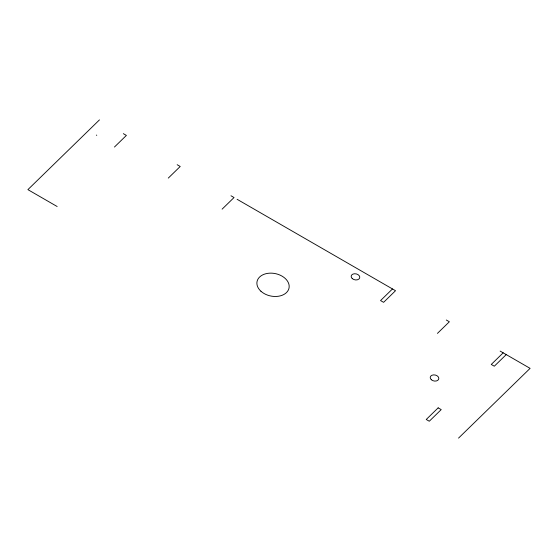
<?xml version="1.0" encoding="UTF-8"?>
<svg xmlns="http://www.w3.org/2000/svg" width="558" height="558" viewBox="0 0 558 558"><rect width="100%" height="100%" fill="white"/><g stroke="black" fill="none" stroke-linecap="round" stroke-linejoin="round"><path stroke-width="0.84" d="M99.47 119.879L27.9 189.636L57.146 206.516M114.453 147.04L126.387 135.413L123.332 133.655M168.286 178.1L180.213 166.472L177.165 164.715M222.112 209.159L234.039 197.532L230.991 195.774M392.476 288.953L380.549 300.581L383.597 302.338L395.531 290.711L237.094 199.29M437.43 333.398L449.357 321.771L446.309 320.013M503.183 352.83L491.256 364.458L494.304 366.215L506.239 354.595M458.53 438.121L530.1 368.364L500.135 351.073M96.339 135.078L96.771 135.329M438.163 407.856L426.235 419.483L429.283 421.241L441.211 409.614L438.163 407.856M431.292 379.705A4.352 3.048 11.5 0 0 438.609 379.391A4.352 3.048 11.5 0 0 433.671 374.885A4.352 3.048 11.5 0 0 431.292 379.705M352.238 278.561A4.352 3.048 11.5 0 0 359.554 278.254A4.352 3.048 11.5 0 0 354.623 273.748A4.352 3.048 11.5 0 0 352.238 278.561M260.914 291.227A16.328 11.446 11.5 0 0 288.346 290.055A16.328 11.446 11.5 0 0 269.849 273.155A16.328 11.446 11.5 0 0 260.914 291.227"/></g></svg>
